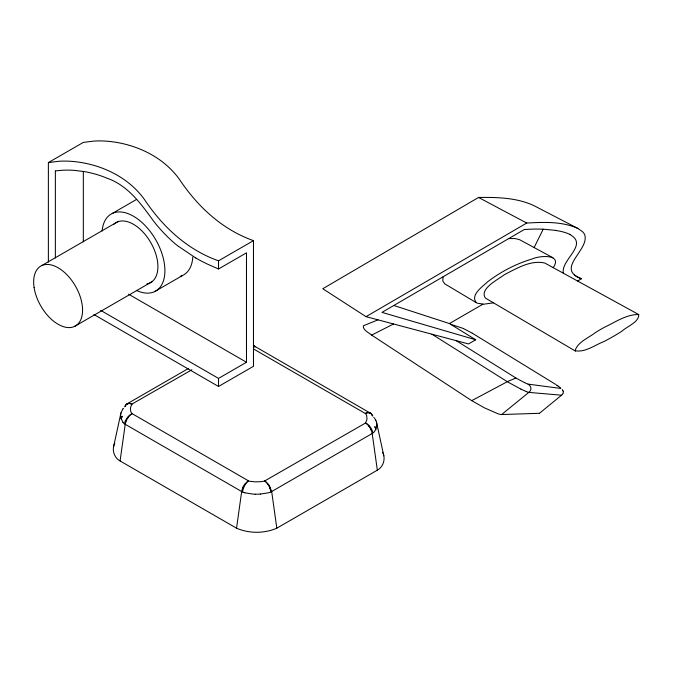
<?xml version="1.0" encoding="UTF-8"?>
<svg xmlns="http://www.w3.org/2000/svg" width="673" height="673" viewBox="0 0 673 673"><rect width="100%" height="100%" fill="white"/><g stroke="black" fill="none" stroke-linecap="round" stroke-linejoin="round"><path stroke-width="1.01" d="M243.189 492.241L242.524 491.576A9.725 4.955 -65.3 0 1 243.172 488.876M236.534 528.187L120.08 460.955L125.228 424.301A9.885 5.721 -59.9 0 1 132.127 413.668L248.547 480.875A9.885 5.695 -60.1 0 0 241.674 491.534L236.534 528.187C249.01 533.639 264.346 533.647 276.822 528.187L377.334 470.158C383.509 466.869 385.923 458.431 382.584 452.315M242.473 491.938L242.12 491.77A9.186 5.3 0 0 1 241.674 491.534L125.228 424.301A9.186 5.3 0 0 1 124.816 424.049L124.581 423.485A9.716 6.2 -54.1 0 1 125.371 420.936L127.163 417.84A9.767 6.234 -54.1 0 1 131.824 413.802L132.127 413.668M114.747 443.288C111.533 449.396 113.973 457.699 120.08 460.955M113.611 446.611L120.938 412.944L122.831 409.058M120.938 412.944L120.82 413.483A32.943 19.021 0.1 0 0 120.635 414.82L120.66 416.713A32.834 18.962 -0.1 0 0 120.812 417.798L123.024 422.467M125.363 406.366L125.901 405.07A9.859 5.704 59.9 0 1 131.849 404.12L191.872 369.78M443.053 276.822L442.792 280.944L444.685 283.804L476.551 302.833C469.653 295.262 482.734 286.454 487.757 281.709C501.107 271.488 516.351 263.673 532.461 258.869C539.452 255.589 562.855 253.729 553.223 267.661M555.822 230.385L542.985 229.173L542.749 229.956A50.668 29.25 0 0 1 542.497 230.654L534.185 247.403M243.172 488.876L244.585 485.637A9.767 5.039 -65.8 0 1 248.295 480.976M242.524 488.371L243.18 486.907M126.078 421.138L126.734 419.683M375.509 428.003L374.802 426.564L375.929 429.189L376.602 427.002A32.943 19.012 -0.1 0 0 376.779 425.656L376.762 423.83A32.834 18.953 0.1 0 0 376.594 422.686L376.577 422.551M121.081 418.858L122.2 416.251L121.502 417.714M375.929 429.189L374.39 431.671A14.259 8.227 -0.1 0 1 373.414 432.63L372.85 432.756A9.725 6.208 54.1 0 0 372.018 430.081L370.285 427.086A9.767 6.234 54.1 0 0 365.599 422.997L264.809 480.875A9.885 5.031 65.3 0 1 270.882 491.938L271.236 491.77A9.186 5.3 0 0 0 271.673 491.534L372.194 433.505A9.186 5.3 0 0 0 372.606 433.244L372.859 433.075M244.089 485.326L245.022 484.022M127.651 418.093L128.593 416.797M131.731 404.666L131.614 404.801A8.934 5.157 0 0 0 131.487 404.978L130.411 407.981L130.747 411.464A17.658 10.196 0 0 0 130.949 411.985L131.487 412.961A8.934 5.157 0 0 0 131.614 413.138L131.849 413.407M365.691 422.476L365.801 422.341A8.934 5.157 0 0 0 365.927 422.164L367.021 419.086L366.667 415.678A17.658 10.196 0 0 0 366.465 415.157L365.977 414.248A8.934 5.157 0 0 0 365.801 414.004L365.574 413.735M122.999 408.848L123.024 408.814A14.259 8.236 0.1 0 1 123.453 408.334M539.553 413.214L561.804 395.001A9.128 5.266 0 0 0 562.906 393.621M577.577 281.02L581.531 278.74C554.459 268.821 589.91 250.078 584.677 234.625A21.713 12.535 0 0 0 582.465 231.638L577.829 228.408L533.967 205.66C516.771 197.618 497.179 197.223 478.537 197.458L322.788 288.742L366.028 316.663L468.517 343.937L475.727 339.781L449.446 323.562L393.831 305.475M366.028 316.663L526.715 223.041C543.759 222.14 561.896 221.249 577.829 228.408M449.446 323.562L482.903 304.196M48.372 262.058L48.372 162.58L83.326 142.398L94.043 141.069A215.764 124.572 60 0 1 110.995 141.599C137.443 144.737 163.581 157.305 179.38 179.279C197.475 206.443 222.225 229.644 253.477 240.631L253.477 366.289L218.523 386.47L93.867 314.501M112.256 213.459L136.611 199.393M41.743 265.583L118.583 221.215M74.484 326.472L152.224 281.592M154.639 291.611L182.602 275.467M48.372 162.58L59.098 161.251A215.764 124.572 60 0 1 76.049 161.781C102.489 164.919 128.627 177.487 144.426 199.46C162.521 226.616 187.271 249.818 218.523 260.813L253.477 240.631M195.767 258.003A196.423 113.401 60 0 0 207.822 264.279L218.523 268.981L246.486 252.838L246.486 362.259L218.523 378.403L100.689 310.371M188.642 368.35L127.113 403.834M253.418 348.892L365.288 413.474C367.584 411.716 371.53 412.448 372.06 415.569M377.982 319.843L363.327 325.799C362.545 329.837 368.779 332.672 371.656 335.104L471.723 400.654L508.073 381.288L514.87 378.495M371.656 335.104L393.554 323.991M270.832 491.963L270.167 492.241A14.259 8.219 0 0 1 268.485 492.787L260.409 494.075M127.197 403.859L128.232 403.581M264.338 481.052L263.984 481.153A8.934 5.157 0 0 1 263.589 481.245L261.965 481.548A17.658 10.196 0 0 1 260.998 481.675L255.101 481.876L249.767 481.245A8.934 5.157 0 0 1 249.464 481.17L249.254 481.119M539.334 413.306L501.595 414.543L528.827 392.393A11.424 6.595 0 0 0 530.509 390.348L530.862 389.305A11.592 6.696 0 0 0 530.913 388.111L530.66 387.101A11.189 6.461 0 0 0 527.977 384.115L560.626 388.405M493.477 302.833L483.837 304.188L477.233 303.187M508.754 238.57L514.938 238.545L519.346 239.563L552.987 257.759M255.26 494.184L258.541 494.167A32.834 18.911 0 0 0 260.401 494.041M542.985 229.173L536.255 229.056A100.883 58.248 0 0 0 532.68 229.114L524.317 229.501L381.978 312.381L475.727 339.781M561.442 395.194L528.827 392.393A1.817 1.043 0 0 1 528.448 392.325L528.229 392.266M516.401 378.302L456.185 340.656M369.191 412.785L370.226 413.062L253.864 345.804M244.854 492.804L252.939 494.075A32.943 19.046 0 0 0 255.26 494.226M527.952 392.182L526.261 391.551M450.868 324.403L462.982 328.323M638.719 314.552C626.437 314.224 615.332 322.224 604.514 327.229A226.784 130.932 0 0 0 595.723 332.361C588.858 337.804 577.644 341.884 575.062 350.717C584.997 352.745 594.957 345.022 604.026 341.497A220.736 127.441 0 0 0 622.003 331.116C626.841 326.548 639.4 321.955 638.719 314.552L544.802 263.042C530.669 259.82 516.671 268.434 504.464 274.626C498.676 279.278 478.932 288.725 485.401 298.072L575.482 351.113M527.607 383.989L524.805 382.735M526.219 391.535L520.877 389.103M463.302 328.466L472.236 333.169M524.671 382.668L517.184 378.748M520.767 389.053L507.804 382.02L431.923 334.203M569.997 234.574C588.715 244.938 560.845 259.425 563.301 273.188M478.537 197.458L526.715 223.041M128.644 294.227L246.486 362.259M195.767 257.986L178.438 246.326M264.809 480.875L269.276 485.351L271.665 491.475M472.278 333.194L555.511 384.333M471.723 400.654L484.434 407.838L497.456 413.559A25.86 14.932 0 0 0 498.895 414.03L499.273 414.139A6.957 4.021 0 0 0 501.578 414.602M556.319 384.855L556.748 385.149M556.933 385.276L557.32 385.536M557.454 385.637L557.976 386.008M558.102 386.092L558.59 386.445M124.522 423.839L124.025 423.46A14.259 8.244 -0.1 0 1 123.016 422.467M558.708 386.538L560.777 388.161M253.62 345.745L254.201 346.41M562.275 389.617L562.771 390.323M374.516 418.169L375.845 420.305M368.829 426.001L369.763 427.296M267.921 484.232L268.746 485.586M562.88 390.517L563.007 390.777A9.725 5.611 0 0 1 563.133 391.114L563.192 391.333M370.68 428.878L371.336 430.341M375.871 420.373L376.544 422.417M269.553 487.227L270.134 488.724M376.485 422.156L383.812 455.806M563.225 391.45L563.284 391.879A9.321 5.384 0 0 1 563.082 393.234M271.673 491.509L276.822 528.187M377.334 470.158L372.194 433.505A9.885 5.721 59.9 0 0 365.288 422.871M218.523 260.813L218.523 268.981M218.523 378.403L218.523 386.47M83.326 171.623L83.326 241.851M55.363 170.992L55.363 257.995M555.772 230.503A35.77 20.653 0 0 1 570.149 234.465M581.565 278.706A21.713 12.535 0 0 1 574.338 274.887M514.895 378.52A3.483 2.011 0 0 1 516.401 378.26M55.363 170.992A203.078 117.245 60 0 1 74.484 170.387L83.974 171.531A181.071 104.542 60 0 1 97.652 174.787A149.162 86.119 60 0 1 107.024 178.202C128.316 185.597 141.423 204.432 154.092 221.779A105.165 60.721 60 0 0 178.421 246.436M102.136 230.999A44.485 25.683 60 0 1 134.449 216.807A44.485 25.683 60 0 1 164.893 269.528A44.485 25.683 60 0 1 136.442 290.416M192.789 257.094A44.485 25.683 60 0 1 180.263 276.351M113.552 224.605A34.601 19.98 60 0 1 151.063 243.096A34.601 19.98 60 0 1 146.95 283.888M244.846 492.813A14.259 8.253 -0.1 0 1 243.172 492.257M132.127 404.271A9.885 6.309 54.1 0 0 126.188 404.448L125.506 405.146A9.885 6.309 54.1 0 0 124.665 406.812M365.288 413.474A9.885 6.309 -54.1 0 1 371.235 413.651L371.959 414.4A9.885 6.309 -54.1 0 1 372.817 416.242M373.818 417.428A14.259 8.219 0.1 0 1 373.995 417.605M254.487 346.94A9.885 5.031 -65.3 0 0 253.376 345.56A9.859 5.678 -60.2 0 1 254.991 346.94M34.096 287.506A34.601 19.98 60 0 0 74.139 326.624A34.601 19.98 60 0 0 66.114 273.945A34.601 19.98 60 0 0 34.096 287.506"/></g></svg>
